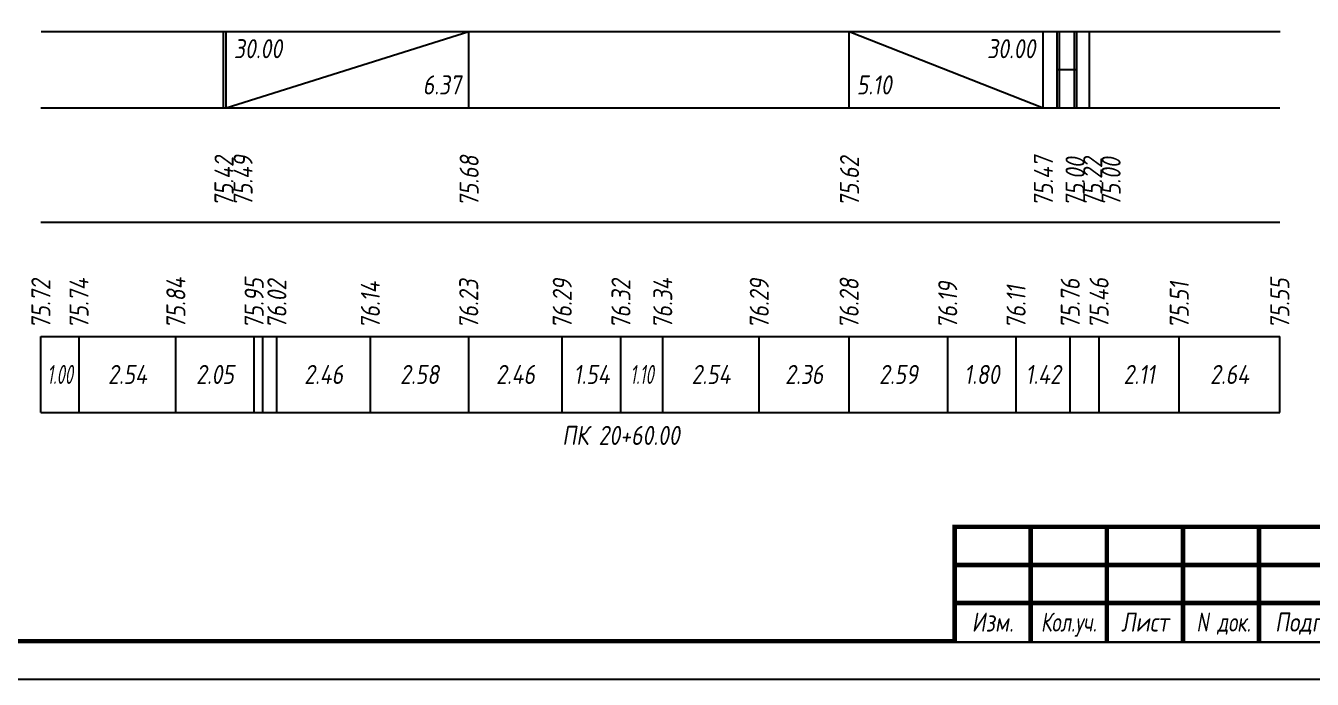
# Model space of a CAD drawing. Extents: x -717 to 1451, y -133302 to 233.
# Drawn here: x 78 to 246.9, y -31992.4 to -31906.7 of the extents above; entities that cross this region are included whole.
import ezdxf
from ezdxf.enums import TextEntityAlignment as Align

# ---------------------------------------------------------------- set-up
doc = ezdxf.new("R2010")
doc.units = 0
for name, color, linetype in [('Зарамочное оформление', 7, 'Continuous'), ('Код_510', 7, 'Continuous'), ('Код_516', 1, 'Continuous'), ('Подписи поперечников', 7, 'Continuous'), ('Таблица', 7, 'Continuous')]:
    doc.layers.add(name, color=color, linetype=linetype)
doc.styles.add('М', font='romand.shx', dxfattribs={"width": 0.8, "oblique": 10, "height": 2.5})

# ---------------------------------------------------------------- blocks, each defined once
blk = doc.blocks.new('Штамп')
at = {"linetype": 'Continuous'}
blk.add_wipeout([(199.95, -411.25), (384.95, -411.25), (384.95, -426.25), (199.95, -426.25)], dxfattribs=at).dxf.layer = 'Зарамочное оформление'
at = {"layer": 'Зарамочное оформление', "linetype": 'Continuous', "lineweight": -3, "const_width": 0.6, "flags": 128}
for points in [[(199.95, -426.25), (199.95, -411.25), (384.95, -411.25)], [(209.95, -411.25), (209.95, -426.25)], [(219.95, -411.25), (219.95, -426.25)], [(229.95, -411.25), (229.95, -426.25)], [(239.95, -411.25), (239.95, -426.25)], [(199.95, -416.25), (264.95, -416.25)], [(199.95, -421.25), (264.95, -421.25)]]:
    blk.add_lwpolyline(points, dxfattribs=at)
at = {"layer": 'Зарамочное оформление', "linetype": 'Continuous', "style": 'М', "oblique": 10}
for s, width, p in [('Изм.', 0.8, (204.95, -423.75)), ('Кол.уч.', 0.7, (214.95, -423.75)), ('Лист', 0.8, (224.95, -423.75)), ('N док.', 0.7, (235.28, -423.75)), ('Подпись', 0.8, (247.45, -423.75))]:
    blk.add_text(s, height=2.5, dxfattribs=dict(at, width=width)).set_placement(p, align=Align.MIDDLE_CENTER)
blk = doc.blocks.new('шифр')
blk.add_blockref('Штамп', (0, -31621))

msp = doc.modelspace()

# ---------------------------------------------------------------- linework, layer by layer
at = {"flags": 128}
msp.add_lwpolyline([(-30.054, -31992.421), (389.946, -31992.421), (389.946, -31695.421), (-30.054, -31695.421)], close=True, dxfattribs=at)
at = {"const_width": 0.6, "flags": 128}
msp.add_lwpolyline([(-10.054, -31987.421), (384.946, -31987.421), (384.946, -31700.421), (-10.054, -31700.421)], close=True, dxfattribs=at)
at = {"layer": 'Код_510'}
for p, q in [((79.946, -31957.421), (79.946, -31947.421)), ((84.961, -31957.421), (84.961, -31947.421)), ((97.678, -31957.421), (97.678, -31947.421)), ((107.953, -31957.421), (107.953, -31947.421)), ((109.101, -31957.421), (109.101, -31947.421)), ((110.945, -31957.421), (110.945, -31947.421)), ((123.222, -31957.421), (123.222, -31947.421)), ((136.142, -31957.421), (136.142, -31947.421)), ((148.427, -31957.421), (148.427, -31947.421)), ((156.137, -31957.421), (156.137, -31947.421)), ((161.626, -31957.421), (161.626, -31947.421)), ((174.303, -31957.421), (174.303, -31947.421)), ((186.099, -31957.421), (186.099, -31947.421)), ((199.052, -31957.421), (199.052, -31947.421)), ((208.034, -31957.421), (208.034, -31947.421)), ((215.148, -31957.421), (215.148, -31947.421)), ((218.929, -31957.421), (218.929, -31947.421)), ((229.467, -31957.421), (229.467, -31947.421)), ((242.67, -31957.421), (242.67, -31947.421))]:
    msp.add_line(p, q, dxfattribs=at)
at = {"layer": 'Код_516'}
for p, q in [((103.946, -31917.421), (103.946, -31907.421)), ((104.284, -31917.421), (104.284, -31907.421)), ((104.284, -31917.421), (136.142, -31907.421)), ((136.142, -31917.421), (136.142, -31907.421)), ((186.099, -31917.421), (186.099, -31907.421)), ((186.099, -31907.421), (211.576, -31917.421)), ((211.576, -31917.421), (211.576, -31907.421)), ((211.576, -31917.421), (211.576, -31907.421)), ((213.422, -31917.421), (213.422, -31907.421)), ((213.724, -31917.421), (213.724, -31907.421)), ((215.724, -31917.421), (215.724, -31907.421)), ((216.027, -31917.421), (216.027, -31907.421)), ((217.67, -31917.421), (217.67, -31907.421)), ((213.422, -31912.421), (213.724, -31912.421)), ((213.724, -31912.421), (215.724, -31912.421)), ((215.724, -31912.421), (216.027, -31912.421))]:
    msp.add_line(p, q, dxfattribs=at)
at = {"layer": 'Таблица'}
for p, q in [((80, -31907.421), (242.724, -31907.421)), ((79.946, -31917.421), (242.67, -31917.421)), ((79.946, -31932.421), (242.67, -31932.421)), ((79.946, -31947.421), (242.67, -31947.421)), ((79.946, -31957.421), (242.67, -31957.421))]:
    msp.add_line(p, q, dxfattribs=at)

# ---------------------------------------------------------------- texts
at = {"layer": 'Код_510', "style": 'М', "oblique": 10, "width": 0.8}
for s, p in [('75.72', (79.946, -31946.421)), ('75.74', (84.961, -31946.421)), ('75.84', (97.678, -31946.421)), ('75.95', (107.953, -31946.421)), ('76.02', (110.945, -31946.421)), ('76.23', (136.142, -31946.421)), ('76.29', (148.427, -31946.421)), ('76.32', (156.137, -31946.421)), ('76.34', (161.626, -31946.421)), ('76.29', (174.303, -31946.421)), ('76.28', (186.099, -31946.421)), ('75.46', (218.929, -31946.421)), ('75.55', (242.67, -31946.421)), ('76.14', (123.222, -31946.421)), ('76.19', (199.052, -31946.421)), ('76.11', (208.034, -31946.421)), ('75.76', (215.148, -31946.421)), ('75.51', (229.467, -31946.421))]:
    msp.add_text(s, height=2.5, rotation=90, dxfattribs=at).set_placement(p, align=Align.MIDDLE_LEFT)
at = {"layer": 'Код_510', "style": 'М', "oblique": 10}
for s, width, p in [('1.00', 0.6, (82.453, -31952.421)), ('2.54', 0.8, (91.32, -31952.421)), ('2.05', 0.8, (102.816, -31952.421)), ('2.46', 0.8, (117.084, -31952.421)), ('2.58', 0.8, (129.682, -31952.421)), ('2.46', 0.8, (142.285, -31952.421)), ('1.54', 0.8, (152.282, -31952.421)), ('1.10', 0.6, (158.881, -31952.421)), ('2.54', 0.8, (167.964, -31952.421)), ('2.36', 0.8, (180.201, -31952.421)), ('2.59', 0.8, (192.576, -31952.421)), ('1.80', 0.8, (203.543, -31952.421)), ('1.42', 0.8, (211.591, -31952.421)), ('2.11', 0.8, (224.198, -31952.421)), ('2.64', 0.8, (236.068, -31952.421))]:
    msp.add_text(s, height=2.5, dxfattribs=dict(at, width=width)).set_placement(p, align=Align.MIDDLE_CENTER)
at = {"layer": 'Код_516', "style": 'М', "oblique": 10, "width": 0.8}
msp.add_text('30.00', height=2.5, dxfattribs=at).set_placement((105.284, -31908.421), align=Align.TOP_LEFT)
msp.add_text('30.00', height=2.5, dxfattribs=at).set_placement((210.576, -31908.421), align=Align.TOP_RIGHT)
msp.add_text('6.37', height=2.5, dxfattribs=at).set_placement((135.142, -31916.421), align=Align.BOTTOM_RIGHT)
msp.add_text('5.10', height=2.5, dxfattribs=at).set_placement((187.099, -31916.421), align=Align.BOTTOM_LEFT)
for s, p in [('75.42', (104, -31930.371)), ('75.49', (106.5, -31930.371)), ('75.68', (136.196, -31930.371)), ('75.62', (186.154, -31930.371)), ('75.47', (211.63, -31930.371)), ('75.00', (215.779, -31930.371)), ('75.22', (218.095, -31930.371)), ('75.00', (220.511, -31930.371))]:
    msp.add_text(s, height=2.5, rotation=90, dxfattribs=at).set_placement(p, align=Align.MIDDLE_LEFT)
at = {"layer": 'Подписи поперечников', "style": 'М', "oblique": 10, "width": 0.8}
msp.add_text('ПК 20+60.00', height=2.5, dxfattribs=at).set_placement((156.137, -31962.421), align=Align.BOTTOM_CENTER)

# ---------------------------------------------------------------- next in the draw order: block references
msp.add_blockref('шифр', (0, 59.829))

doc.saveas('drawing.dxf')
